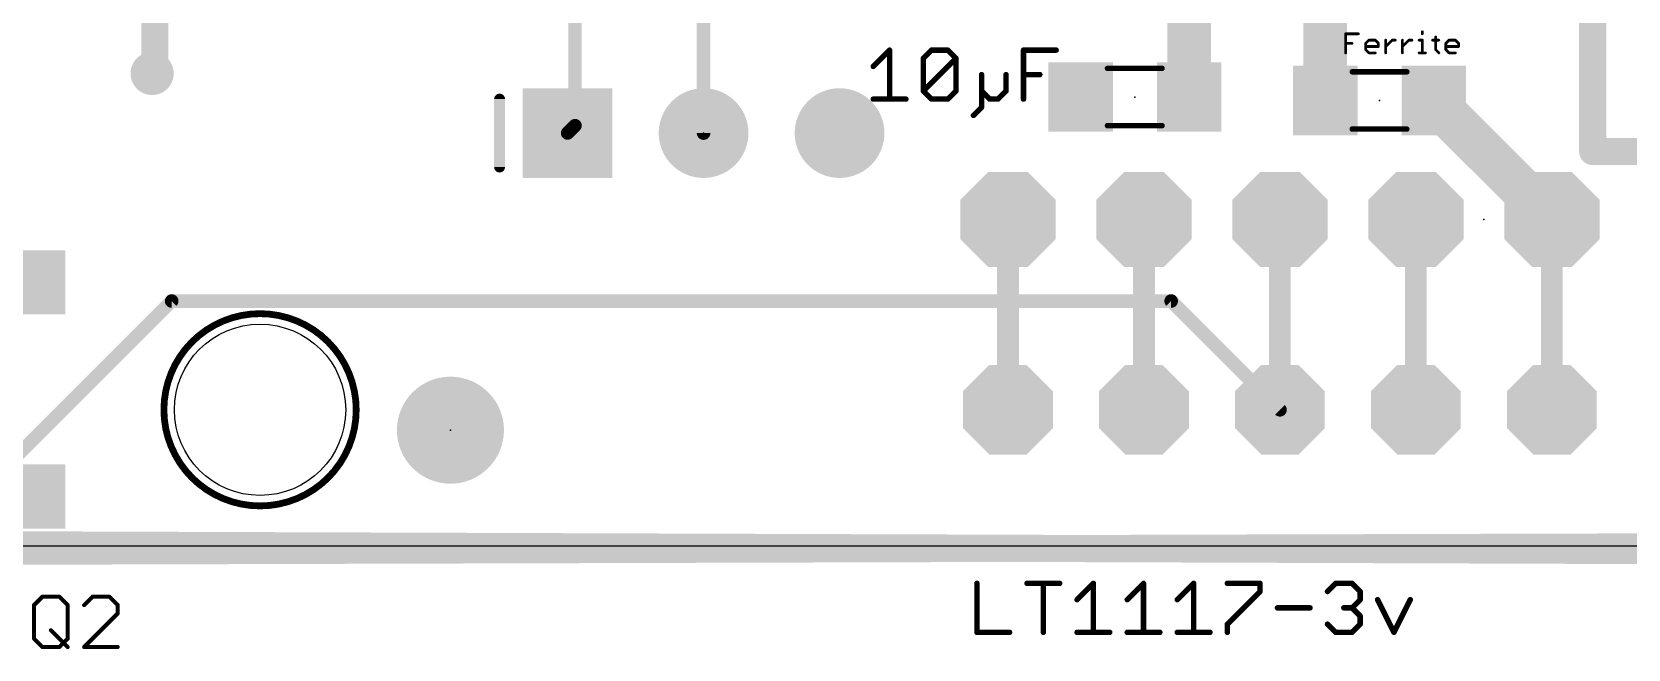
# Model space of a CAD drawing. Extents: x -5.7 to 68.6, y -2.1 to 53.8.
# Drawn here: x 9.71 to 39.52, y -1.93 to 9.6 of the extents above; entities that cross this region are included whole.
import ezdxf

# ---------------------------------------------------------------- set-up
doc = ezdxf.new("R2010")
doc.units = 0
for name, color, linetype in [('1', 12, 'CONTINUOUS'), ('16', 132, 'CONTINUOUS'), ('17', 110, 'CONTINUOUS'), ('18', 110, 'CONTINUOUS'), ('20', 53, 'CONTINUOUS'), ('23', 53, 'CONTINUOUS'), ('27', 253, 'CONTINUOUS'), ('39', 12, 'CONTINUOUS'), ('41', 12, 'CONTINUOUS'), ('51', 253, 'CONTINUOUS')]:
    doc.layers.add(name, color=color, linetype=linetype)

# ---------------------------------------------------------------- blocks, each defined once
blk = doc.blocks.new('RECT')
blk.add_solid([(-0.5, -0.5), (0.5, -0.5), (-0.5, 0.5), (0.5, 0.5)])
blk = doc.blocks.new('PIE')
at = {"const_width": 0.5}
blk.add_lwpolyline([(0, -0.25, 1), (0, 0.25, 1), (0, -0.25)], format="xyb", dxfattribs=at)
blk = doc.blocks.new('SQUAREP')
blk.add_solid([(-0.5, -0.5), (0.5, -0.5), (-0.5, 0.5), (0.5, 0.5)])
blk = doc.blocks.new('ROUNDP')
at = {"const_width": 0.5}
blk.add_lwpolyline([(0, -0.25, 1), (0, 0.25, 1), (0, -0.25)], format="xyb", dxfattribs=at)
blk = doc.blocks.new('OCTAGONP')
at = {"const_width": 0.5}
blk.add_lwpolyline([(-0.25, -0.1036), (-0.25, 0.1036), (-0.1036, 0.25), (0.1036, 0.25), (0.25, 0.1036), (0.25, -0.1036), (0.1036, -0.25), (-0.1036, -0.25), (-0.25, -0.1036), (-0.25, 0.1036)], dxfattribs=at)
blk = doc.blocks.new('ROUNDV')
at = {"const_width": 0.5}
blk.add_lwpolyline([(0, -0.25, 1), (0, 0.25, 1), (0, -0.25)], format="xyb", dxfattribs=at)

msp = doc.modelspace()

# ---------------------------------------------------------------- linework, layer by layer
at = {"layer": '1'}
for points, const_width in [([(38.862, 18.796), (38.862, 7.366)], 0.508), ([(12.004, 10.574), (12.004, 8.874)], 0.5), ([(31.324, 8.384), (31.324, 10.472)], 0.8128), ([(33.864, 8.32), (33.864, 10.584)], 0.8128), ([(19.854, 10.574), (19.854, 7.85)], 0.25), ([(22.254, 10.574), (22.254, 7.71)], 0.254), ([(12.004, 8.874), (11.954, 8.824)], 0.5), ([(35.814, 8.238), (35.896, 8.32)], 0.8128), ([(36.068, 8.128), (35.814, 8.238)], 0.8128), ([(38.1, 6.096), (36.068, 8.128)], 0.8128), ([(19.854, 7.85), (19.714, 7.71)], 0.25), ([(38.862, 7.366), (44.664, 7.366)], 0.508), ([(8.734, 0.987), (12.319, 4.572)], 0.254), ([(12.319, 4.572), (30.988, 4.572)], 0.254), ([(30.988, 4.572), (33.02, 2.54)], 0.254), ([(44.664, -0.106), (0.254, 0.048)], 0.508)]:
    msp.add_lwpolyline(points, dxfattribs=dict(at, const_width=const_width))
for points, const_width in [([(11.8656, 8.9124, 1), (12.0424, 8.7356)], 0.25), ([(11.879, 8.874, 1), (12.129, 8.874)], 0.25), ([(12.0924, 8.7856, 1), (11.9156, 8.9624)], 0.25), ([(36.0397, 8.1763, 1), (35.7523, 8.4637)], 0.4064), ([(31.1208, 8.384, 1), (31.5272, 8.384)], 0.4064), ([(33.6608, 8.32, 1), (34.0672, 8.32)], 0.4064), ([(35.8948, 8.4245, 1), (35.7332, 8.0515)], 0.4064), ([(35.6703, 8.3817, 1), (35.9577, 8.0943)], 0.4064), ([(36.2117, 8.2717, 1), (35.9243, 7.9843)], 0.4064), ([(35.9872, 7.9415, 1), (36.1488, 8.3145)], 0.4064), ([(19.6698, 7.7542, 1), (19.7582, 7.6658)], 0.125), ([(19.7915, 7.85, 1), (19.9165, 7.85)], 0.125), ([(19.8982, 7.8058, 1), (19.8098, 7.8942)], 0.125), ([(22.1905, 7.71, 1), (22.3175, 7.71)], 0.127), ([(38.862, 7.493, 1), (38.862, 7.239)], 0.254), ([(38.735, 7.366, 1), (38.989, 7.366)], 0.254), ([(37.9563, 5.9523, 1), (38.2437, 6.2397)], 0.4064), ([(12.319, 4.6355, 1), (12.319, 4.5085)], 0.127), ([(12.3639, 4.5271, 1), (12.2741, 4.6169)], 0.127), ([(31.0329, 4.6169, 1), (30.9431, 4.5271)], 0.127), ([(30.988, 4.5085, 1), (30.988, 4.6355)], 0.127), ([(32.9751, 2.4951, 1), (33.0649, 2.5849)], 0.127)]:
    msp.add_lwpolyline(points, format="xyb", dxfattribs=dict(at, const_width=const_width))
at = {"layer": '16'}
for points, const_width in [([(38.862, 7.366), (38.862, 18.796)], 0.5), ([(44.699, 7.366), (38.862, 7.366)], 0.5), ([(27.94, 2.54), (27.94, 6.096)], 0.4064), ([(30.48, 2.54), (30.48, 6.096)], 0.4064), ([(33.02, 2.54), (33.02, 6.096)], 0.4064), ([(35.56, 2.54), (35.56, 6.096)], 0.4064), ([(38.1, 2.54), (38.1, 6.096)], 0.4064), ([(0.206, -0.132), (44.699, -0.005)], 0.5)]:
    msp.add_lwpolyline(points, dxfattribs=dict(at, const_width=const_width))
for points, const_width in [([(38.862, 7.491, 1), (38.862, 7.241)], 0.25), ([(38.737, 7.366, 1), (38.987, 7.366)], 0.25), ([(28.0416, 6.096, 1), (27.8384, 6.096)], 0.2032), ([(30.5816, 6.096, 1), (30.3784, 6.096)], 0.2032), ([(33.1216, 6.096, 1), (32.9184, 6.096)], 0.2032), ([(35.6616, 6.096, 1), (35.4584, 6.096)], 0.2032), ([(38.2016, 6.096, 1), (37.9984, 6.096)], 0.2032), ([(27.8384, 2.54, 1), (28.0416, 2.54)], 0.2032), ([(30.3784, 2.54, 1), (30.5816, 2.54)], 0.2032), ([(32.9184, 2.54, 1), (33.1216, 2.54)], 0.2032), ([(35.4584, 2.54, 1), (35.6616, 2.54)], 0.2032), ([(37.9984, 2.54, 1), (38.2016, 2.54)], 0.2032)]:
    msp.add_lwpolyline(points, format="xyb", dxfattribs=dict(at, const_width=const_width))
at = {"layer": '20'}
msp.add_line((0, 0), (66.04, 0), dxfattribs=at)
msp.add_circle((13.97, 2.54), 1.6, dxfattribs=at)
at = {"layer": '23'}
for p in [(30.308, 8.384), (34.88, 8.32), (22.254, 7.71), (36.83, 6.096), (17.526, 2.159)]:
    msp.add_point(p, dxfattribs=at)
at = {"layer": '27'}
for points, const_width in [([(34.2477, 9.209), (34.2477, 9.5649)], 0.0508), ([(34.2477, 9.5649), (34.4849, 9.5649)], 0.0508), ([(35.6791, 9.6242), (35.6791, 9.5649)], 0.0508), ([(25.4233, 8.9549), (25.7284, 9.26)], 0.1016), ([(25.7284, 9.26), (25.7284, 8.3448)], 0.1016), ([(26.3588, 9.1075), (26.5113, 9.26)], 0.1016), ([(26.5113, 9.26), (26.8164, 9.26)], 0.1016), ([(26.8164, 9.26), (26.9689, 9.1075)], 0.1016), ([(28.2299, 8.3448), (28.2299, 9.26)], 0.1016), ([(28.2299, 9.26), (28.84, 9.26)], 0.1016), ([(34.2477, 9.387), (34.3663, 9.387)], 0.0508), ([(34.6219, 9.387), (34.6812, 9.4463)], 0.0508), ([(34.6219, 9.2683), (34.6219, 9.387)], 0.0508), ([(34.8591, 9.3276), (34.6219, 9.3276)], 0.0508), ([(34.6812, 9.209), (34.6219, 9.2683)], 0.0508), ([(34.6812, 9.4463), (34.7998, 9.4463)], 0.0508), ([(34.7998, 9.4463), (34.8591, 9.387)], 0.0508), ([(34.8591, 9.387), (34.8591, 9.3276)], 0.0508), ([(34.9961, 9.209), (34.9961, 9.4463)], 0.0508), ([(34.9961, 9.3276), (35.1147, 9.4463)], 0.0508), ([(35.1147, 9.4463), (35.174, 9.4463)], 0.0508), ([(35.3079, 9.209), (35.3079, 9.4463)], 0.0508), ([(35.3079, 9.3276), (35.4265, 9.4463)], 0.0508), ([(35.4265, 9.4463), (35.4859, 9.4463)], 0.0508), ([(35.6197, 9.4463), (35.6791, 9.4463)], 0.0508), ([(35.6791, 9.4463), (35.6791, 9.209)], 0.0508), ([(35.8692, 9.4463), (35.9878, 9.4463)], 0.0508), ([(35.9285, 9.5056), (35.9285, 9.2683)], 0.0508), ([(35.9285, 9.2683), (35.9878, 9.209)], 0.0508), ([(36.1187, 9.387), (36.178, 9.4463)], 0.0508), ([(36.1187, 9.2683), (36.1187, 9.387)], 0.0508), ([(36.356, 9.3276), (36.1187, 9.3276)], 0.0508), ([(36.178, 9.209), (36.1187, 9.2683)], 0.0508), ([(36.178, 9.4463), (36.2966, 9.4463)], 0.0508), ([(36.2966, 9.4463), (36.356, 9.387)], 0.0508), ([(36.356, 9.387), (36.356, 9.3276)], 0.0508), ([(26.3588, 8.4973), (26.3588, 9.1075)], 0.1016), ([(26.3588, 8.4973), (26.9689, 9.1075)], 0.1016), ([(26.9689, 9.1075), (26.9689, 8.4973)], 0.1016), ([(34.7998, 9.209), (34.6812, 9.209)], 0.0508), ([(35.6197, 9.209), (35.7384, 9.209)], 0.0508), ([(36.2966, 9.209), (36.178, 9.209)], 0.0508), ([(27.4469, 8.8024), (27.4469, 8.4973)], 0.1016), ([(27.9045, 8.4973), (27.9045, 8.8024)], 0.1016), ([(28.2299, 8.8024), (28.5349, 8.8024)], 0.1016), ([(25.4233, 8.3448), (26.0334, 8.3448)], 0.1016), ([(26.5113, 8.3448), (26.3588, 8.4973)], 0.1016), ([(26.8164, 8.3448), (26.5113, 8.3448)], 0.1016), ([(26.9689, 8.4973), (26.8164, 8.3448)], 0.1016), ([(27.4469, 8.4973), (27.5994, 8.3448)], 0.1016), ([(27.4469, 8.4973), (27.4469, 8.1923)], 0.1016), ([(27.5994, 8.3448), (27.7519, 8.3448)], 0.1016), ([(27.7519, 8.3448), (27.9045, 8.4973)], 0.1016), ([(27.4469, 8.1923), (27.2943, 8.0397)], 0.1016), ([(27.3598, -0.703), (27.3598, -1.6182)], 0.1016), ([(28.2953, -0.703), (28.9054, -0.703)], 0.1016), ([(28.6004, -1.6182), (28.6004, -0.703)], 0.1016), ([(29.2308, -1.0081), (29.5359, -0.703)], 0.1016), ([(29.5359, -0.703), (29.5359, -1.6182)], 0.1016), ([(30.1664, -1.0081), (30.4714, -0.703)], 0.1016), ([(30.4714, -0.703), (30.4714, -1.6182)], 0.1016), ([(31.1019, -1.0081), (31.4069, -0.703)], 0.1016), ([(31.4069, -0.703), (31.4069, -1.6182)], 0.1016), ([(32.0374, -0.703), (32.6475, -0.703)], 0.1016), ([(32.6475, -0.8556), (32.0374, -1.4657)], 0.1016), ([(32.6475, -0.703), (32.6475, -0.8556)], 0.1016), ([(33.9084, -0.8556), (34.061, -0.703)], 0.1016), ([(34.061, -0.703), (34.366, -0.703)], 0.1016), ([(34.366, -0.703), (34.5186, -0.8556)], 0.1016), ([(34.5186, -0.8556), (34.5186, -1.0081)], 0.1016), ([(9.7491, -1.1091), (9.9058, -0.9523)], 0.0762), ([(9.7491, -1.7361), (9.7491, -1.1091)], 0.0762), ([(9.9058, -0.9523), (10.2194, -0.9523)], 0.0762), ([(10.2194, -0.9523), (10.3761, -1.1091)], 0.0762), ([(10.3761, -1.1091), (10.3761, -1.7361)], 0.0762), ([(10.8413, -0.9523), (10.6846, -1.1091)], 0.0762), ([(11.1549, -0.9523), (10.8413, -0.9523)], 0.0762), ([(11.3116, -1.1091), (11.1549, -0.9523)], 0.0762), ([(11.3116, -1.2658), (11.3116, -1.1091)], 0.0762), ([(32.9729, -1.1606), (33.583, -1.1606)], 0.1016), ([(34.366, -1.1606), (34.2135, -1.1606)], 0.1016), ([(34.5186, -1.0081), (34.366, -1.1606)], 0.1016), ([(34.366, -1.1606), (34.5186, -1.3131)], 0.1016), ([(34.8439, -1.0081), (35.149, -1.6182)], 0.1016), ([(35.149, -1.6182), (35.4541, -1.0081)], 0.1016), ([(10.6846, -1.8929), (11.3116, -1.2658)], 0.0762), ([(32.0374, -1.4657), (32.0374, -1.6182)], 0.1016), ([(34.061, -1.6182), (33.9084, -1.4657)], 0.1016), ([(34.5186, -1.4657), (34.366, -1.6182)], 0.1016), ([(34.5186, -1.3131), (34.5186, -1.4657)], 0.1016), ([(9.9058, -1.8929), (9.7491, -1.7361)], 0.0762), ([(10.0626, -1.5794), (10.3761, -1.8929)], 0.0762), ([(10.3761, -1.7361), (10.2194, -1.8929)], 0.0762), ([(27.3598, -1.6182), (27.9699, -1.6182)], 0.1016), ([(29.2308, -1.6182), (29.841, -1.6182)], 0.1016), ([(30.1664, -1.6182), (30.7765, -1.6182)], 0.1016), ([(31.1019, -1.6182), (31.712, -1.6182)], 0.1016), ([(34.366, -1.6182), (34.061, -1.6182)], 0.1016), ([(10.2194, -1.8929), (9.9058, -1.8929)], 0.0762), ([(11.3116, -1.8929), (10.6846, -1.8929)], 0.0762)]:
    msp.add_lwpolyline(points, dxfattribs=dict(at, const_width=const_width))
for points, const_width in [([(34.2604, 9.5649, 1), (34.235, 9.5649)], 0.0254), ([(34.2477, 9.5776, 1), (34.2477, 9.5522)], 0.0254), ([(34.4849, 9.5522, 1), (34.4849, 9.5776)], 0.0254), ([(35.6664, 9.5649, 1), (35.6918, 9.5649)], 0.0254), ([(25.7538, 9.26, 1), (25.703, 9.26)], 0.0508), ([(25.7463, 9.242, 1), (25.7104, 9.2779)], 0.0508), ([(26.5113, 9.2854, 1), (26.5113, 9.2346)], 0.0508), ([(26.5293, 9.242, 1), (26.4934, 9.2779)], 0.0508), ([(26.8344, 9.2779, 1), (26.7984, 9.242)], 0.0508), ([(26.8164, 9.2346, 1), (26.8164, 9.2854)], 0.0508), ([(28.2553, 9.26, 1), (28.2045, 9.26)], 0.0508), ([(28.2299, 9.2854, 1), (28.2299, 9.2346)], 0.0508), ([(28.84, 9.2346, 1), (28.84, 9.2854)], 0.0508), ([(34.2477, 9.3997, 1), (34.2477, 9.3742)], 0.0254), ([(34.3663, 9.3742, 1), (34.3663, 9.3997)], 0.0254), ([(34.6346, 9.387, 1), (34.6092, 9.387)], 0.0254), ([(34.6129, 9.3959, 1), (34.6308, 9.378)], 0.0254), ([(34.6219, 9.3403, 1), (34.6219, 9.3149)], 0.0254), ([(34.6308, 9.2773, 1), (34.6129, 9.2593)], 0.0254), ([(34.6092, 9.2683, 1), (34.6346, 9.2683)], 0.0254), ([(34.6812, 9.459, 1), (34.6812, 9.4336)], 0.0254), ([(34.6902, 9.4373, 1), (34.6722, 9.4552)], 0.0254), ([(34.8088, 9.4552, 1), (34.7908, 9.4373)], 0.0254), ([(34.7998, 9.4336, 1), (34.7998, 9.459)], 0.0254), ([(34.8718, 9.387, 1), (34.8464, 9.387)], 0.0254), ([(34.8464, 9.3276, 1), (34.8718, 9.3276)], 0.0254), ([(34.8501, 9.378, 1), (34.8681, 9.3959)], 0.0254), ([(34.8591, 9.3149, 1), (34.8591, 9.3403)], 0.0254), ([(35.0088, 9.4463, 1), (34.9834, 9.4463)], 0.0254), ([(34.9871, 9.3366, 1), (35.005, 9.3187)], 0.0254), ([(35.1147, 9.459, 1), (35.1147, 9.4336)], 0.0254), ([(35.1237, 9.4373, 1), (35.1057, 9.4552)], 0.0254), ([(35.174, 9.4336, 1), (35.174, 9.459)], 0.0254), ([(35.3206, 9.4463, 1), (35.2952, 9.4463)], 0.0254), ([(35.2989, 9.3366, 1), (35.3169, 9.3187)], 0.0254), ([(35.4265, 9.459, 1), (35.4265, 9.4336)], 0.0254), ([(35.4355, 9.4373, 1), (35.4176, 9.4552)], 0.0254), ([(35.4859, 9.4336, 1), (35.4859, 9.459)], 0.0254), ([(35.6197, 9.459, 1), (35.6197, 9.4336)], 0.0254), ([(35.6918, 9.4463, 1), (35.6664, 9.4463)], 0.0254), ([(35.6791, 9.4336, 1), (35.6791, 9.459)], 0.0254), ([(35.8692, 9.459, 1), (35.8692, 9.4336)], 0.0254), ([(35.9412, 9.5056, 1), (35.9158, 9.5056)], 0.0254), ([(35.9375, 9.2773, 1), (35.9195, 9.2593)], 0.0254), ([(35.9158, 9.2683, 1), (35.9412, 9.2683)], 0.0254), ([(35.9878, 9.4336, 1), (35.9878, 9.459)], 0.0254), ([(36.1314, 9.387, 1), (36.106, 9.387)], 0.0254), ([(36.1097, 9.3959, 1), (36.1277, 9.378)], 0.0254), ([(36.1187, 9.3403, 1), (36.1187, 9.3149)], 0.0254), ([(36.1277, 9.2773, 1), (36.1097, 9.2593)], 0.0254), ([(36.106, 9.2683, 1), (36.1314, 9.2683)], 0.0254), ([(36.178, 9.459, 1), (36.178, 9.4336)], 0.0254), ([(36.187, 9.4373, 1), (36.169, 9.4552)], 0.0254), ([(36.3056, 9.4552, 1), (36.2877, 9.4373)], 0.0254), ([(36.2966, 9.4336, 1), (36.2966, 9.459)], 0.0254), ([(36.3687, 9.387, 1), (36.3433, 9.387)], 0.0254), ([(36.3433, 9.3276, 1), (36.3687, 9.3276)], 0.0254), ([(36.347, 9.378, 1), (36.3649, 9.3959)], 0.0254), ([(36.356, 9.3149, 1), (36.356, 9.3403)], 0.0254), ([(25.4053, 8.9729, 1), (25.4413, 8.937)], 0.0508), ([(26.3842, 9.1075, 1), (26.3334, 9.1075)], 0.0508), ([(26.3409, 9.1254, 1), (26.3768, 9.0895)], 0.0508), ([(26.9943, 9.1075, 1), (26.9435, 9.1075)], 0.0508), ([(26.9869, 9.0895, 1), (26.951, 9.1254)], 0.0508), ([(26.951, 9.0895, 1), (26.9869, 9.1254)], 0.0508), ([(34.235, 9.209, 1), (34.2604, 9.209)], 0.0254), ([(34.6812, 9.2217, 1), (34.6812, 9.1963)], 0.0254), ([(34.6722, 9.2, 1), (34.6902, 9.218)], 0.0254), ([(34.7998, 9.1963, 1), (34.7998, 9.2217)], 0.0254), ([(34.9834, 9.209, 1), (35.0088, 9.209)], 0.0254), ([(35.2952, 9.209, 1), (35.3206, 9.209)], 0.0254), ([(35.6197, 9.2217, 1), (35.6197, 9.1963)], 0.0254), ([(35.6664, 9.209, 1), (35.6918, 9.209)], 0.0254), ([(35.7384, 9.1963, 1), (35.7384, 9.2217)], 0.0254), ([(35.9789, 9.2, 1), (35.9968, 9.218)], 0.0254), ([(36.178, 9.2217, 1), (36.178, 9.1963)], 0.0254), ([(36.169, 9.2, 1), (36.187, 9.218)], 0.0254), ([(36.2966, 9.1963, 1), (36.2966, 9.2217)], 0.0254), ([(27.4723, 8.8024, 1), (27.4215, 8.8024)], 0.0508), ([(27.9299, 8.8024, 1), (27.8791, 8.8024)], 0.0508), ([(28.2299, 8.8278, 1), (28.2299, 8.777)], 0.0508), ([(28.5349, 8.777, 1), (28.5349, 8.8278)], 0.0508), ([(25.4233, 8.3702, 1), (25.4233, 8.3194)], 0.0508), ([(25.703, 8.3448, 1), (25.7538, 8.3448)], 0.0508), ([(26.0334, 8.3194, 1), (26.0334, 8.3702)], 0.0508), ([(26.3334, 8.4973, 1), (26.3842, 8.4973)], 0.0508), ([(26.3768, 8.5153, 1), (26.3409, 8.4794)], 0.0508), ([(26.3409, 8.5153, 1), (26.3768, 8.4794)], 0.0508), ([(26.5113, 8.3702, 1), (26.5113, 8.3194)], 0.0508), ([(26.4934, 8.3268, 1), (26.5293, 8.3628)], 0.0508), ([(26.7984, 8.3628, 1), (26.8344, 8.3268)], 0.0508), ([(26.8164, 8.3194, 1), (26.8164, 8.3702)], 0.0508), ([(26.9435, 8.4973, 1), (26.9943, 8.4973)], 0.0508), ([(26.9869, 8.4794, 1), (26.951, 8.5153)], 0.0508), ([(27.4648, 8.5153, 1), (27.4289, 8.4794)], 0.0508), ([(27.4723, 8.4973, 1), (27.4215, 8.4973)], 0.0508), ([(27.4215, 8.4973, 1), (27.4723, 8.4973)], 0.0508), ([(27.5994, 8.3702, 1), (27.5994, 8.3194)], 0.0508), ([(27.5814, 8.3268, 1), (27.6174, 8.3628)], 0.0508), ([(27.734, 8.3628, 1), (27.7699, 8.3268)], 0.0508), ([(27.7519, 8.3194, 1), (27.7519, 8.3702)], 0.0508), ([(27.8791, 8.4973, 1), (27.9299, 8.4973)], 0.0508), ([(27.9224, 8.4794, 1), (27.8865, 8.5153)], 0.0508), ([(28.2045, 8.3448, 1), (28.2553, 8.3448)], 0.0508), ([(27.2764, 8.0577, 1), (27.3123, 8.0218)], 0.0508), ([(27.4215, 8.1923, 1), (27.4723, 8.1923)], 0.0508), ([(27.4648, 8.1743, 1), (27.4289, 8.2102)], 0.0508), ([(27.3852, -0.703, 1), (27.3344, -0.703)], 0.0508), ([(28.2953, -0.6776, 1), (28.2953, -0.7284)], 0.0508), ([(28.6258, -0.703, 1), (28.575, -0.703)], 0.0508), ([(28.9054, -0.7284, 1), (28.9054, -0.6776)], 0.0508), ([(29.5613, -0.703, 1), (29.5105, -0.703)], 0.0508), ([(29.5539, -0.721, 1), (29.5179, -0.6851)], 0.0508), ([(30.4968, -0.703, 1), (30.446, -0.703)], 0.0508), ([(30.4894, -0.721, 1), (30.4535, -0.6851)], 0.0508), ([(31.4323, -0.703, 1), (31.3815, -0.703)], 0.0508), ([(31.4249, -0.721, 1), (31.389, -0.6851)], 0.0508), ([(32.0374, -0.6776, 1), (32.0374, -0.7284)], 0.0508), ([(32.6729, -0.703, 1), (32.6221, -0.703)], 0.0508), ([(32.6221, -0.8556, 1), (32.6729, -0.8556)], 0.0508), ([(32.6655, -0.8735, 1), (32.6296, -0.8376)], 0.0508), ([(32.6475, -0.7284, 1), (32.6475, -0.6776)], 0.0508), ([(33.8905, -0.8376, 1), (33.9264, -0.8735)], 0.0508), ([(34.061, -0.6776, 1), (34.061, -0.7284)], 0.0508), ([(34.0789, -0.721, 1), (34.043, -0.6851)], 0.0508), ([(34.384, -0.6851, 1), (34.3481, -0.721)], 0.0508), ([(34.366, -0.7284, 1), (34.366, -0.6776)], 0.0508), ([(34.544, -0.8556, 1), (34.4932, -0.8556)], 0.0508), ([(34.5006, -0.8735, 1), (34.5365, -0.8376)], 0.0508), ([(9.7681, -1.1091, 1), (9.73, -1.1091)], 0.0381), ([(9.7356, -1.0956, 1), (9.7625, -1.1225)], 0.0381), ([(9.9058, -0.9332, 1), (9.9058, -0.9713)], 0.0381), ([(9.9193, -0.9658, 1), (9.8923, -0.9388)], 0.0381), ([(10.2328, -0.9388, 1), (10.2059, -0.9658)], 0.0381), ([(10.2194, -0.9713, 1), (10.2194, -0.9332)], 0.0381), ([(10.3952, -1.1091, 1), (10.3571, -1.1091)], 0.0381), ([(10.3626, -1.1225, 1), (10.3896, -1.0956)], 0.0381), ([(10.6711, -1.0956, 1), (10.698, -1.1225)], 0.0381), ([(10.8413, -0.9332, 1), (10.8413, -0.9713)], 0.0381), ([(10.8548, -0.9658, 1), (10.8279, -0.9388)], 0.0381), ([(11.1683, -0.9388, 1), (11.1414, -0.9658)], 0.0381), ([(11.1549, -0.9713, 1), (11.1549, -0.9332)], 0.0381), ([(11.3307, -1.1091, 1), (11.2926, -1.1091)], 0.0381), ([(11.2982, -1.1225, 1), (11.3251, -1.0956)], 0.0381), ([(29.2129, -0.9901, 1), (29.2488, -1.026)], 0.0508), ([(30.1484, -0.9901, 1), (30.1843, -1.026)], 0.0508), ([(31.0839, -0.9901, 1), (31.1198, -1.026)], 0.0508), ([(32.9729, -1.1352, 1), (32.9729, -1.186)], 0.0508), ([(33.583, -1.186, 1), (33.583, -1.1352)], 0.0508), ([(34.2135, -1.1352, 1), (34.2135, -1.186)], 0.0508), ([(34.384, -1.1426, 1), (34.3481, -1.1786)], 0.0508), ([(34.3481, -1.1426, 1), (34.384, -1.1786)], 0.0508), ([(34.366, -1.186, 1), (34.366, -1.1352)], 0.0508), ([(34.4932, -1.0081, 1), (34.544, -1.0081)], 0.0508), ([(34.5365, -1.026, 1), (34.5006, -0.9901)], 0.0508), ([(34.8667, -0.9967, 1), (34.8212, -1.0194)], 0.0508), ([(35.4768, -1.0194, 1), (35.4314, -0.9967)], 0.0508), ([(11.2926, -1.2658, 1), (11.3307, -1.2658)], 0.0381), ([(11.3251, -1.2793, 1), (11.2982, -1.2524)], 0.0381), ([(32.0628, -1.4657, 1), (32.012, -1.4657)], 0.0508), ([(32.0194, -1.4477, 1), (32.0554, -1.4836)], 0.0508), ([(33.9264, -1.4477, 1), (33.8905, -1.4836)], 0.0508), ([(34.544, -1.3131, 1), (34.4932, -1.3131)], 0.0508), ([(34.4932, -1.4657, 1), (34.544, -1.4657)], 0.0508), ([(34.5006, -1.3311, 1), (34.5365, -1.2952)], 0.0508), ([(34.5365, -1.4836, 1), (34.5006, -1.4477)], 0.0508), ([(9.7625, -1.7227, 1), (9.7356, -1.7496)], 0.0381), ([(9.73, -1.7361, 1), (9.7681, -1.7361)], 0.0381), ([(10.0761, -1.5659, 1), (10.0491, -1.5928)], 0.0381), ([(10.3571, -1.7361, 1), (10.3952, -1.7361)], 0.0381), ([(10.3896, -1.7496, 1), (10.3626, -1.7227)], 0.0381), ([(27.3598, -1.5928, 1), (27.3598, -1.6436)], 0.0508), ([(27.3344, -1.6182, 1), (27.3852, -1.6182)], 0.0508), ([(27.9699, -1.6436, 1), (27.9699, -1.5928)], 0.0508), ([(28.575, -1.6182, 1), (28.6258, -1.6182)], 0.0508), ([(29.2308, -1.5928, 1), (29.2308, -1.6436)], 0.0508), ([(29.5105, -1.6182, 1), (29.5613, -1.6182)], 0.0508), ([(29.841, -1.6436, 1), (29.841, -1.5928)], 0.0508), ([(30.1664, -1.5928, 1), (30.1664, -1.6436)], 0.0508), ([(30.446, -1.6182, 1), (30.4968, -1.6182)], 0.0508), ([(30.7765, -1.6436, 1), (30.7765, -1.5928)], 0.0508), ([(31.1019, -1.5928, 1), (31.1019, -1.6436)], 0.0508), ([(31.3815, -1.6182, 1), (31.4323, -1.6182)], 0.0508), ([(31.712, -1.6436, 1), (31.712, -1.5928)], 0.0508), ([(32.012, -1.6182, 1), (32.0628, -1.6182)], 0.0508), ([(34.061, -1.5928, 1), (34.061, -1.6436)], 0.0508), ([(34.043, -1.6362, 1), (34.0789, -1.6002)], 0.0508), ([(34.3481, -1.6002, 1), (34.384, -1.6362)], 0.0508), ([(34.366, -1.6436, 1), (34.366, -1.5928)], 0.0508), ([(35.1263, -1.6068, 1), (35.1717, -1.6296)], 0.0508), ([(35.1263, -1.6296, 1), (35.1717, -1.6068)], 0.0508), ([(9.9058, -1.8739, 1), (9.9058, -1.912)], 0.0381), ([(9.8923, -1.9064, 1), (9.9193, -1.8794)], 0.0381), ([(10.2059, -1.8794, 1), (10.2328, -1.9064)], 0.0381), ([(10.2194, -1.912, 1), (10.2194, -1.8739)], 0.0381), ([(10.3626, -1.9064, 1), (10.3896, -1.8794)], 0.0381), ([(10.6711, -1.8794, 1), (10.698, -1.9064)], 0.0381), ([(10.6846, -1.8739, 1), (10.6846, -1.912)], 0.0381), ([(11.3116, -1.912, 1), (11.3116, -1.8739)], 0.0381)]:
    msp.add_lwpolyline(points, format="xyb", dxfattribs=dict(at, const_width=const_width))
at = {"layer": '39'}
for points, const_width in [([(17.526, 2.909, 0.4142), (16.776, 2.159)], 0.5), ([(18.276, 2.159, 0.4142), (17.526, 2.909)], 0.5), ([(17.526, 3.034, 1), (17.526, 2.784)], 0.25), ([(17.526, 2.784, 1), (17.526, 3.034)], 0.25), ([(16.776, 2.159, 0.4142), (17.526, 1.409)], 0.5), ([(16.901, 2.159, 1), (16.651, 2.159)], 0.25), ([(17.526, 1.409, 0.4142), (18.276, 2.159)], 0.5), ([(18.401, 2.159, 1), (18.151, 2.159)], 0.25), ([(16.651, 2.159, 1), (16.901, 2.159)], 0.25), ([(18.151, 2.159, 1), (18.401, 2.159)], 0.25), ([(17.526, 1.534, 1), (17.526, 1.284)], 0.25), ([(17.526, 1.284, 1), (17.526, 1.534)], 0.25)]:
    msp.add_lwpolyline(points, format="xyb", dxfattribs=dict(at, const_width=const_width))
at = {"layer": '41'}
for points, const_width in [([(17.526, 2.909, 0.4142), (16.776, 2.159)], 0.5), ([(18.276, 2.159, 0.4142), (17.526, 2.909)], 0.5), ([(17.526, 3.034, 1), (17.526, 2.784)], 0.25), ([(17.526, 2.784, 1), (17.526, 3.034)], 0.25), ([(16.776, 2.159, 0.4142), (17.526, 1.409)], 0.5), ([(16.901, 2.159, 1), (16.651, 2.159)], 0.25), ([(17.526, 1.409, 0.4142), (18.276, 2.159)], 0.5), ([(18.401, 2.159, 1), (18.151, 2.159)], 0.25), ([(16.651, 2.159, 1), (16.901, 2.159)], 0.25), ([(18.151, 2.159, 1), (18.401, 2.159)], 0.25), ([(17.526, 1.534, 1), (17.526, 1.284)], 0.25), ([(17.526, 1.284, 1), (17.526, 1.534)], 0.25)]:
    msp.add_lwpolyline(points, format="xyb", dxfattribs=dict(at, const_width=const_width))
at = {"layer": '51'}
for points, const_width in [([(30.818, 8.919), (29.798, 8.919)], 0.1016), ([(35.39, 8.855), (34.37, 8.855)], 0.1016), ([(18.444, 8.345), (18.444, 7.075)], 0.2032), ([(30.818, 7.849), (29.798, 7.849)], 0.1016), ([(35.39, 7.785), (34.37, 7.785)], 0.1016)]:
    msp.add_lwpolyline(points, dxfattribs=dict(at, const_width=const_width))
for points, const_width in [([(29.798, 8.9444, 1), (29.798, 8.8936)], 0.0508), ([(30.818, 8.8936, 1), (30.818, 8.9444)], 0.0508), ([(34.37, 8.8804, 1), (34.37, 8.8296)], 0.0508), ([(35.39, 8.8296, 1), (35.39, 8.8804)], 0.0508), ([(18.4948, 8.345, 1), (18.3932, 8.345)], 0.1016), ([(29.798, 7.8744, 1), (29.798, 7.8236)], 0.0508), ([(30.818, 7.8236, 1), (30.818, 7.8744)], 0.0508), ([(34.37, 7.8104, 1), (34.37, 7.7596)], 0.0508), ([(35.39, 7.7596, 1), (35.39, 7.8104)], 0.0508), ([(18.3932, 7.075, 1), (18.4948, 7.075)], 0.1016), ([(13.97, 0.744, 1), (13.97, 4.336, 1), (13.97, 0.744)], 0.127)]:
    msp.add_lwpolyline(points, format="xyb", dxfattribs=dict(at, const_width=const_width))

# ---------------------------------------------------------------- block references
at = {"layer": '1', "rotation": 180}
for p, xscale, yscale in [((29.292, 8.384), 1.2, 1.3), ((31.324, 8.384), 1.2, 1.3), ((33.864, 8.32), 1.2, 1.3), ((35.896, 8.32), 1.2, 1.3), ((8.734, 4.921), 3.2, 1.2), ((8.734, 0.921), 3.2, 1.2)]:
    msp.add_blockref('RECT', p, dxfattribs=dict(at, xscale=xscale, yscale=yscale))
at = {"layer": '1'}
msp.add_blockref('PIE', (17.526, 2.159), dxfattribs=at)
at = {"layer": '17'}
for name, p, xscale, yscale, rotation in [('SQUAREP', (19.714, 7.71), 1.6764, 1.6764, 90), ('SQUAREP', (19.714, 7.71), 1.6764, 1.6764, 90), ('ROUNDP', (22.254, 7.71), 1.6764, 1.6764, 90), ('ROUNDP', (22.254, 7.71), 1.6764, 1.6764, 90), ('ROUNDP', (24.794, 7.71), 1.6764, 1.6764, 90), ('ROUNDP', (24.794, 7.71), 1.6764, 1.6764, 90), ('OCTAGONP', (27.94, 6.096), 1.778, 1.778, 270), ('OCTAGONP', (27.94, 6.096), 1.778, 1.778, 270), ('OCTAGONP', (30.48, 6.096), 1.778, 1.778, 270), ('OCTAGONP', (30.48, 6.096), 1.778, 1.778, 270), ('OCTAGONP', (33.02, 6.096), 1.778, 1.778, 270), ('OCTAGONP', (33.02, 6.096), 1.778, 1.778, 270), ('OCTAGONP', (35.56, 6.096), 1.778, 1.778, 270), ('OCTAGONP', (35.56, 6.096), 1.778, 1.778, 270), ('OCTAGONP', (38.1, 6.096), 1.778, 1.778, 270), ('OCTAGONP', (38.1, 6.096), 1.778, 1.778, 270)]:
    msp.add_blockref(name, p, dxfattribs=dict(at, xscale=xscale, yscale=yscale, rotation=rotation))
at = {"layer": '17', "xscale": 1.6764, "yscale": 1.6764}
for p in [(27.94, 2.54), (27.94, 2.54), (30.48, 2.54), (30.48, 2.54), (33.02, 2.54), (33.02, 2.54), (35.56, 2.54), (35.56, 2.54), (38.1, 2.54), (38.1, 2.54)]:
    msp.add_blockref('OCTAGONP', p, dxfattribs=at)
at = {"layer": '18', "xscale": 0.8064, "yscale": 0.8064}
msp.add_blockref('ROUNDV', (11.954, 8.824), dxfattribs=at)
msp.add_blockref('ROUNDV', (11.954, 8.824), dxfattribs=at)
at = {"layer": '51', "rotation": 180}
for p, xscale, yscale in [((29.6048, 8.384), 0.5936, 1.3), ((31.0164, 8.384), 0.5832, 1.3), ((34.1768, 8.32), 0.5936, 1.3), ((35.5884, 8.32), 0.5832, 1.3), ((27.94, 6.096), 0.508, 0.508), ((30.48, 6.096), 0.508, 0.508), ((33.02, 6.096), 0.508, 0.508), ((35.56, 6.096), 0.508, 0.508), ((38.1, 6.096), 0.508, 0.508)]:
    msp.add_blockref('RECT', p, dxfattribs=dict(at, xscale=xscale, yscale=yscale))
at = {"layer": '51', "xscale": 0.508, "yscale": 0.508}
for p in [(19.714, 7.71), (22.254, 7.71), (24.794, 7.71)]:
    msp.add_blockref('RECT', p, dxfattribs=at)

doc.saveas('drawing.dxf')
